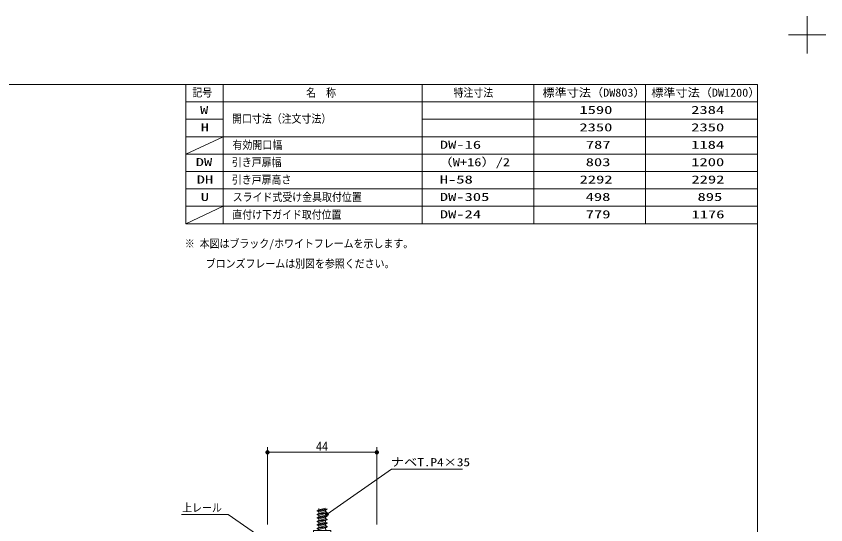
# Model space of a CAD drawing. Units: millimetres, scale not verified. Extents: x -6062 to 6062, y -3045 to 3045.
# Drawn here: x -771 to 2488, y 998 to 3045 of the extents above; entities that cross this region are included whole.
import ezdxf
from ezdxf.enums import TextEntityAlignment as Align

# ---------------------------------------------------------------- set-up
doc = ezdxf.new("R2010")
doc.units = ezdxf.units.MM
doc.header["$LTSCALE"] = 20
for name, color, linetype, lineweight in [('0-0_3一般', 7, 'Continuous', 9), ('0-1_2寸法-1', 7, 'Continuous', 9), ('0-2_0', 7, 'Continuous', 9), ('0-3_2寸法-3', 7, 'Continuous', 9), ('0-5_1図面枠', 7, 'Continuous', 9)]:
    doc.layers.add(name, color=color, linetype=linetype, lineweight=lineweight)
doc.styles.add('ＭＳ ゴシック', font='')
doc.styles.add('ＭＳ Ｐゴシック', font='')
doc.styles.get('ＭＳ ゴシック').set_extended_font_data('MS Gothic')
doc.styles.get('ＭＳ Ｐゴシック').set_extended_font_data('MS PGothic')

# ---------------------------------------------------------------- blocks, each defined once
blk = doc.blocks.new('グループ-25')
at = {"layer": '0-0_3一般'}
for p, q in [((45363.7, 21246.2), (44563.7, 21104.9)), ((44563.7, 21078.2), (45363.7, 21219.6)), ((44563.7, 21104.9), (44683.7, 21174.2)), ((44563.7, 21078.2), (44563.7, 21104.9)), ((44563.7, 21078.2), (44683.7, 21009)), ((44563.7, 20795.6), (45363.7, 20936.9)), ((45243.7, 21315.5), (44683.7, 21174.2)), ((44683.7, 21291.6), (44683.7, 21174.2)), ((44683.7, 21009), (45243.7, 21150.3)), ((45243.7, 21032.9), (44683.7, 20891.5)), ((44683.7, 21009), (44683.7, 20891.5)), ((45243.7, 21150.3), (45363.7, 21219.6)), ((45243.7, 21150.3), (45243.7, 21032.9)), ((45363.7, 20963.6), (45243.7, 21032.9)), ((45243.7, 20867.6), (45363.7, 20936.9)), ((45243.7, 20867.6), (45243.7, 20750.2)), ((45363.7, 20936.9), (45363.7, 20963.6)), ((44563.7, 20795.6), (44563.7, 20822.2)), ((45363.7, 20680.9), (44563.7, 20539.6)), ((44563.7, 20539.6), (44683.7, 20608.9)), ((44563.7, 20512.9), (44563.7, 20539.6)), ((44563.7, 20512.9), (44683.7, 20443.6)), ((44563.7, 20230.2), (45363.7, 20371.6)), ((44563.7, 20230.2), (44563.7, 20256.9)), ((44683.7, 20726.3), (44683.7, 20608.9)), ((44683.7, 20443.6), (45243.7, 20585)), ((45243.7, 20467.5), (44683.7, 20326.2)), ((44683.7, 20443.6), (44683.7, 20326.2)), ((45243.7, 20585), (45363.7, 20654.2)), ((45243.7, 20585), (45243.7, 20467.5)), ((45363.7, 20398.2), (45243.7, 20467.5)), ((45243.7, 20302.3), (45363.7, 20371.6)), ((45243.7, 20302.3), (45243.7, 20184.9)), ((45363.7, 20371.6), (45363.7, 20398.2)), ((45363.7, 20115.6), (44563.7, 19974.2)), ((44563.7, 19974.2), (44683.7, 20043.5)), ((44563.7, 19947.6), (44563.7, 19974.2)), ((44563.7, 19947.6), (44683.7, 19878.3)), ((44563.7, 19664.9), (45363.7, 19806.2)), ((44563.7, 19664.9), (44563.7, 19691.6)), ((44563.7, 19664.9), (44683.3, 19595.9)), ((44683.3, 19595.9), (44683.7, 19595.6)), ((44683.7, 20161), (44683.7, 20043.5)), ((44683.7, 19878.3), (45243.7, 20019.6)), ((45243.7, 19902.2), (44683.7, 19760.9)), ((44683.7, 19878.3), (44683.7, 19760.9)), ((44683.7, 19595.6), (45243.7, 19737)), ((45243.7, 20019.6), (45363.7, 20088.9)), ((45243.7, 20019.6), (45243.7, 19902.2)), ((45363.7, 19832.9), (45243.7, 19902.2)), ((45243.7, 19737), (45363.7, 19806.2)), ((45243.7, 19737), (45243.7, 19604.9)), ((45363.7, 19806.2), (45363.7, 19832.9)), ((44263.7, 19504.9), (44583.7, 19504.9)), ((44263.7, 19360.4), (44263.7, 19504.9)), ((44963.7, 18984.9), (44963.7, 18888.3)), ((45663.7, 19504.9), (45663.7, 19360.4))]:
    blk.add_line(p, q, dxfattribs=at)
for points in [[(45363.7, 20963.6), (44563.7, 20822.2), (44683.7, 20891.5)], [(44563.7, 20795.6), (44683.7, 20726.3), (45243.7, 20867.6)], [(44563.7, 20512.9), (45363.7, 20654.2), (45363.7, 20680.9)], [(45363.7, 20398.2), (44563.7, 20256.9), (44683.7, 20326.2)], [(44563.7, 20230.2), (44683.7, 20161), (45243.7, 20302.3)], [(45363.7, 20680.9), (45243.7, 20750.2), (44683.7, 20608.9)], [(44563.7, 19947.6), (45363.7, 20088.9), (45363.7, 20115.6)], [(45363.7, 19832.9), (44563.7, 19691.6), (44683.7, 19760.9)], [(45363.7, 20115.6), (45243.7, 20184.9), (44683.7, 20043.5)], [(44583.7, 19504.9), (45343.7, 19504.9), (45663.7, 19504.9)]]:
    blk.add_lwpolyline(points, dxfattribs=at)
for centre, radius, start, end in [((44583.7, 19604.9), 100, 312.40515, 354.8103), ((45343.7, 19604.9), 100, 180, 225), ((44463.7, 19360.4), 200, 180, 205.65891), ((44463.7, 19360.4), 200, 205.65891, 231.31781), ((44963.7, 19984.9), 1000, 231.31781, 250.65891), ((44583.7, 19604.9), 100, 270, 312.40515), ((44963.7, 19984.9), 1000, 250.65891, 270), ((44963.7, 19984.9), 1000, 270, 289.34109), ((45343.7, 19604.9), 100, 225, 270), ((44963.7, 19984.9), 1000, 289.34109, 308.68219), ((45463.7, 19360.4), 200, 308.68219, 334.34109), ((45463.7, 19360.4), 200, 334.34109, 0)]:
    blk.add_arc(centre, radius, start, end, dxfattribs=at)
blk = doc.blocks.new('グループ-35')
at = {"layer": '0-0_3一般'}
blk.add_blockref('グループ-25', (0, 0), dxfattribs=at)
blk = doc.blocks.new('グループ-36')
at = {"layer": '0-0_3一般'}
blk.add_blockref('グループ-35', (0, 0), dxfattribs=at)
blk = doc.blocks.new('_Dot')
at = {"layer": '0-2_0'}
for p, q in [((-10, 0), (-20, 0)), ((9.78, 2), (-9.78, 2)), ((7.99, 6), (-7.99, 6)), ((9.16, -3.98), (-9.16, -3.98)), ((6, -7.98), (-6, -7.98))]:
    blk.add_line(p, q, dxfattribs=at)
for points in [[(10, 0), (9.92, 1.25), (9.69, 2.49), (9.3, 3.68), (8.76, 4.82), (8.09, 5.88), (7.29, 6.85), (6.37, 7.71), (5.36, 8.44), (4.26, 9.05), (3.09, 9.51), (1.87, 9.82), (0.63, 9.98), (-0.63, 9.98), (-1.87, 9.82), (-3.09, 9.51), (-4.26, 9.05), (-5.36, 8.44), (-6.37, 7.71), (-7.29, 6.85), (-8.09, 5.88), (-8.76, 4.82), (-9.3, 3.68), (-9.69, 2.49), (-9.92, 1.25), (-10, 0), (0, 0)], [(-10, 0), (-9.92, -1.25), (-9.69, -2.49), (-9.3, -3.68), (-8.76, -4.82), (-8.09, -5.88), (-7.29, -6.85), (-6.37, -7.71), (-5.36, -8.44), (-4.26, -9.05), (-3.09, -9.51), (-1.87, -9.82), (-0.63, -9.98), (0.63, -9.98), (1.87, -9.82), (3.09, -9.51), (4.26, -9.05), (5.36, -8.44), (6.37, -7.71), (7.29, -6.85), (8.09, -5.88), (8.76, -4.82), (9.3, -3.68), (9.69, -2.49), (9.92, -1.25), (10, 0), (0, 0)]]:
    blk.add_lwpolyline(points, close=True, dxfattribs=at)
blk = doc.blocks.new('グループ-45')
at = {"layer": '0-5_1図面枠'}
for p, q in [((84000, 57900), (84000, 60900)), ((85500, 59400), (82500, 59400))]:
    blk.add_line(p, q, dxfattribs=at)
blk = doc.blocks.new('グループ-47')
at = {"layer": '0-5_1図面枠'}
blk.add_lwpolyline([(-80000, 55400), (80000, 55400), (80000, -55400), (-80000, -55400)], close=True, dxfattribs=at)
blk = doc.blocks.new('図面枠')
at = {"layer": '0-5_1図面枠'}
for name in ['グループ-45', 'グループ-47']:
    blk.add_blockref(name, (0, 0), dxfattribs=at)

msp = doc.modelspace()

# ---------------------------------------------------------------- linework, layer by layer
at = {"layer": '0-1_2寸法-1'}
for p, q in [((240.68, 1000.25), (240.68, 1310.25)), ((680.68, 1000.25), (680.68, 1310.25)), ((253.4, 1290.25), (667.97, 1290.25))]:
    msp.add_line(p, q, dxfattribs=at)
at = {"layer": '0-3_2寸法-3'}
for p, q in [((480.84, 1045.77), (480.52, 1045.77)), ((480.84, 1045.77), (480.52, 1045.77)), ((485.58, 1041.77), (475.79, 1041.77)), ((484.68, 1037.77), (476.69, 1037.77))]:
    msp.add_line(p, q, dxfattribs=at)
for points in [[(480.68, 1040.78), (739.37, 1221.91), (1025.67, 1221.91)], [(240.68, 929.74), (82.86, 1040.25), (-105.43, 1040.25)]]:
    msp.add_lwpolyline(points, dxfattribs=at)
msp.add_circle((480.68, 1040.78), 5.01, dxfattribs=at)
msp.add_circle((480.68, 1040.78), 5.01, dxfattribs=at)
at = {"layer": '0-5_1図面枠'}
for p, q in [((62.5, 2770), (62.5, 2210)), ((862.5, 2770), (862.5, 2210)), ((1312.5, 2770), (1312.5, 2210)), ((1762.5, 2770), (1762.5, 2210)), ((2212.5, 2700), (-87.5, 2700)), ((62.5, 2630), (-87.5, 2630)), ((2212.5, 2630), (862.5, 2630)), ((2212.5, 2560), (-87.5, 2560)), ((62.5, 2560), (-87.5, 2490)), ((2212.5, 2490), (-87.5, 2490)), ((2212.5, 2420), (-87.5, 2420)), ((2212.5, 2420), (-87.5, 2420)), ((2212.5, 2350), (-87.5, 2350)), ((2212.5, 2280), (-87.5, 2280)), ((62.5, 2280), (-87.5, 2210))]:
    msp.add_line(p, q, dxfattribs=at)
msp.add_lwpolyline([(-87.5, 2770), (2212.5, 2770), (2212.5, 2210), (-87.5, 2210)], close=True, dxfattribs=at)

# ---------------------------------------------------------------- block references
at = {"layer": '0-0_3一般', "xscale": 0.05, "yscale": 0.05}
msp.add_blockref('グループ-36', (-1787.5, 0), dxfattribs=at)
at = {"layer": '0-1_2寸法-1', "xscale": 0.6356201, "yscale": 0.6356201, "rotation": 180}
msp.add_blockref('_Dot', (240.68, 1290.25), dxfattribs=at)
at = {"layer": '0-1_2寸法-1', "xscale": 0.6356201, "yscale": 0.6356201}
msp.add_blockref('_Dot', (680.68, 1290.25), dxfattribs=at)
at = {"layer": '0-5_1図面枠', "xscale": 0.05, "yscale": 0.05}
msp.add_blockref('図面枠', (-1787.5, 0), dxfattribs=at)

# ---------------------------------------------------------------- texts
at = {"layer": '0-1_2寸法-1', "style": 'ＭＳ Ｐゴシック', "width": 0.9}
msp.add_text('44', height=36.66, dxfattribs=at).set_placement((435.99, 1285.19), align=Align.BOTTOM_LEFT)
at = {"layer": '0-3_2寸法-3', "style": 'ＭＳ ゴシック'}
for s, width, p in [('ナベT.P4×35', 1.2, (736.87, 1224.31)), ('上レール', 0.9, (-102.54, 1041.08))]:
    msp.add_text(s, height=32.55, dxfattribs=dict(at, width=width)).set_placement(p, align=Align.BOTTOM_LEFT)
at = {"layer": '0-5_1図面枠', "style": 'ＭＳ ゴシック'}
for s, width, p in [('記号', 0.9, (-61.77, 2711.64)), ('名\u3000称', 0.9, (396.3, 2711.07)), ('特注寸法', 0.9, (989.42, 2711.15)), ('標準寸法（DW803）', 1.1, (1347.3, 2711.35)), ('標準寸法（DW1200）', 1.1, (1785, 2711.35)), ('W', 1.5, (-30.75, 2641.83)), ('1590', 1.5, (1495.86, 2641.74)), ('2384', 1.5, (1945.66, 2641.83)), ('開口寸法（注文寸法）', 0.9, (97.9, 2606.25)), ('H', 1.5, (-28.25, 2571.83)), ('2350', 1.5, (1495.86, 2571.74)), ('2350', 1.5, (1945.86, 2571.74)), ('有効開口幅', 0.9, (99.79, 2500.98)), ('DW-16', 1.5, (934.22, 2501.74)), ('787', 1.5, (1521.8, 2501.83)), ('1184', 1.5, (1945.66, 2501.74)), ('引き戸扉幅', 0.9, (97.12, 2431.35)), ('（W+16）/2', 1.3, (928.67, 2431.64)), ('DW', 1.5, (-48.15, 2431.83)), ('803', 1.5, (1521.23, 2431.74)), ('1200', 1.5, (1945.86, 2431.74)), ('DH', 1.5, (-44.11, 2361.83)), ('引き戸扉高さ', 0.9, (97.12, 2361.17)), ('H-58', 1.5, (934.05, 2361.83)), ('2292', 1.5, (1496.64, 2361.83)), ('2292', 1.5, (1946.64, 2361.83)), ('U', 1.5, (-28.25, 2291.83)), ('スライド式受け金具取付位置', 0.9, (100.57, 2290.97)), ('DW-305', 1.5, (934.22, 2291.74)), ('498', 1.5, (1521.03, 2291.83)), ('895', 1.5, (1971.23, 2291.83)), ('直付け下ガイド取付位置', 0.9, (99.05, 2220.2)), ('DW-24', 1.5, (934.22, 2221.83)), ('779', 1.5, (1521.43, 2221.83)), ('1176', 1.5, (1946.84, 2221.74)), ('※ 本図はブラック/ホワイトフレームを示します。', 0.9, (-92.1, 2103.88)), ('\u3000  ブロンズフレームは別図を参照ください。', 0.9, (-87.5, 2023.14))]:
    msp.add_text(s, height=32.55, dxfattribs=dict(at, width=width)).set_placement(p, align=Align.BOTTOM_LEFT)

doc.saveas('drawing.dxf')
